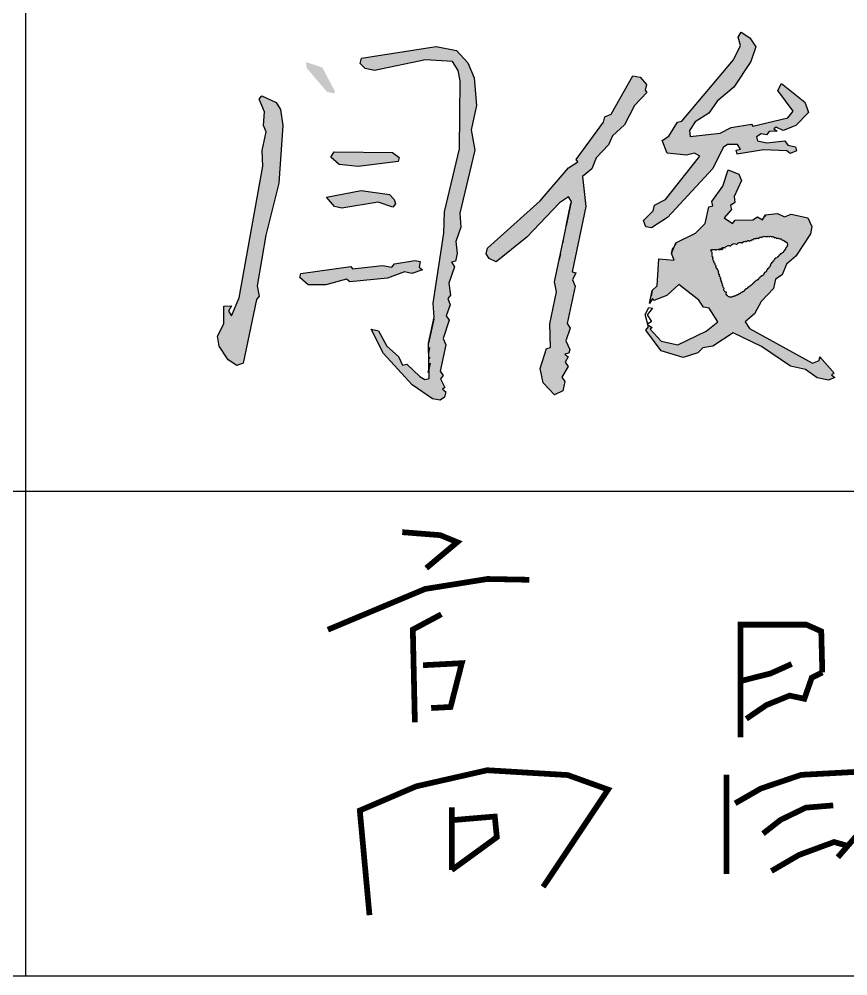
# Model space of a CAD drawing. Extents: x 5109802 to 7068445, y -422737 to 2032183.
# Drawn here: x 5151698 to 5152810, y -319277 to -317995 of the extents above; entities that cross this region are included whole.
import ezdxf

# ---------------------------------------------------------------- set-up
doc = ezdxf.new("R2010")
doc.units = 0
doc.header["$LTSCALE"] = 1000
doc.header["$MEASUREMENT"] = 0
doc.layers.get('0').update_dxf_attribs({"linetype": 'CONTINUOUS'})

# ---------------------------------------------------------------- blocks, each defined once
blk = doc.blocks.new('A$C744C32FA')
at = {"const_width": 30}
for points in [[(-1936, 1093.1), (-1737, 1077.4), (-1648, 1040.8), (-1810.3, 904.9)], [(942.2, 897.6), (1106.9, 926), (1169.4, 977), (1294.3, 999.7)], [(1541.1, 978.1), (1734.1, 989.1), (1817.8, 1000), (1872.5, 989.1)], [(1706.1, 987.5), (1698.5, 527.6)], [(-2325.8, 582.3), (-2064, 692), (-1816.1, 795.8), (-1489.9, 848), (-1270.4, 843.8)], [(1192.1, 880.6), (1163.7, 477.9), (1154.6, 348.5)], [(1530.1, 654.4), (1646.7, 719.9), (1785.1, 749), (1890.7, 785.4), (2007.2, 796.3)], [(947.9, 580), (1072.8, 676.4), (1203.4, 738.8), (1356.7, 744.5), (1390.8, 772.8)], [(-1731.1, 663.3), (-1880.7, 583.2), (-1870, 97.6)], [(-163.7, 18.3), (-163.7, 608.8), (180.7, 608.8), (258.6, 574), (264.1, 358.7)], [(1603.2, 465.3), (1698.5, 527.6), (1793.8, 556.9), (1966.1, 567.8), (2002.8, 589.8)], [(1506.7, 561), (1490, 391), (1399.9, 274.3), (1309, 156.7), (1214, 33.6), (1126, -80.4), (1076.2, -119)], [(1095.5, 313.4), (1231.8, 432.5), (1356.7, 563), (1402.2, 585.7)], [(1510, 451), (1603.4, 321), (1696.9, 211), (1853.7, 87.6), (1966.7, -1.2), (2044.2, -62.1), (2137.4, -95.7), (2323, -162.6), (2364.3, -162.4), (2404.4, -149), (2384.3, -155.7)], [(-1827.2, 396.4), (-1624.2, 407.1), (-1683, 177.6), (-1784.5, 172.3)], [(-163.7, 313.6), (-6.7, 353.2), (103.8, 402.9)], [(-133.8, 115.8), (-28.8, 187.6), (92.8, 237.3), (170.2, 220.7), (208.8, 331.1), (264.1, 358.7)], [(1369.4, -2.1), (1420.6, -23.6), (1477.1, -50.5)], [(-2107.7, -912.6), (-2158.4, -364.4), (-1862.9, -237.9), (-1491.3, -153.5), (-1069.2, -178.8), (-858.1, -254.7), (-908.7, -330.6), (-1198.4, -764.7)], [(-192.7, -326.9), (-58.5, -249.7), (153.5, -177.7), (449.6, -161.7), (557.7, -209.7), (533.7, -365.6), (449.6, -489.5), (345.6, -609.4)], [(1331.8, -238.6), (1431.3, -184.9), (1525.5, -163.4), (1670.8, -155.3), (1721.9, -174.1), (1703.1, -260.1), (1444.8, -563.8)], [(-237.6, -177.2), (-237.6, -696.2)], [(-1677.1, -676.4), (-1677.1, -347.5)], [(-46.5, -485.5), (45.5, -413.5), (177.5, -349.6), (321.6, -337.6)], [(-1677.1, -415), (-1451.5, -396.1), (-1440.7, -504.3), (-1677.1, -676.4)], [(-2.5, -681.3), (141.5, -597.4), (325.6, -529.4), (397.6, -549.4)]]:
    blk.add_lwpolyline(points, dxfattribs=at)

msp = doc.modelspace()

# ---------------------------------------------------------------- hatches: boundary and pattern name
at = {"linetype": 'Continuous'}
h = msp.add_hatch(color=256, dxfattribs=at)
h.paths.add_polyline_path([(5152052.1, -318137.1), (5152048.8, -318115.5), (5152042.8, -318106.4), (5152023.8, -318097.2), (5152020.3, -318101.7), (5152027.2, -318118.9), (5152026, -318136.9), (5152029.4, -318145.5), (5152024.2, -318170.5), (5152025, -318191.6), (5151993.4, -318368.1), (5151983.1, -318392.1), (5151979.2, -318386), (5151983.2, -318379), (5151972.7, -318379.5), (5151973, -318403.1), (5151964.3, -318419.6), (5151966.7, -318433.1), (5151978.6, -318451.3), (5151990.1, -318458.9), (5151998.6, -318455.5), (5152016.4, -318370.3), (5152020, -318365.8), (5152017.6, -318352.2), (5152029.2, -318284.1), (5152046.4, -318214.4)])
h.paths.add_polyline_path([(5152105, -318059.3), (5152083, -318052.1), (5152083.9, -318060.1), (5152111.2, -318092), (5152121.3, -318094.1), (5152121.8, -318091.6)])
h.paths.add_polyline_path([(5152243.2, -318048.9), (5152279.3, -318051.3), (5152287.2, -318063.4), (5152289.6, -318077), (5152288.8, -318168.3), (5152268.5, -318253), (5152267.7, -318281.6), (5152253.4, -318375.4), (5152254.7, -318394), (5152247.4, -318429), (5152248, -318476.2), (5152242.4, -318477.7), (5152235.5, -318473.6), (5152218, -318456.9), (5152212.5, -318458.4), (5152207.1, -318446.8), (5152191.6, -318433.1), (5152180.3, -318412.4), (5152170.2, -318410.3), (5152187, -318442.6), (5152225.3, -318484.6), (5152252.8, -318503.4), (5152262.8, -318505.5), (5152268.9, -318501.5), (5152270.4, -318494), (5152265.9, -318490.5), (5152269, -318488.5), (5152263.5, -318476.9), (5152267.1, -318472.4), (5152263.1, -318466.3), (5152270.5, -318431.3), (5152267, -318422.7), (5152274.8, -318398.2), (5152270.8, -318392.1), (5152276.5, -318377.6), (5152273, -318369), (5152276.6, -318364.5), (5152274.7, -318348.4), (5152281.9, -318326.4), (5152278, -318320.4), (5152283.5, -318318.9), (5152285.6, -318308.9), (5152283.7, -318292.8), (5152290.4, -318273.3), (5152289.1, -318254.7), (5152309.4, -318170), (5152304.6, -318142.9), (5152311.4, -318110.3), (5152308.7, -318073.1), (5152299.9, -318052.9), (5152284.9, -318036.7), (5152257.4, -318031), (5152157.3, -318046.7), (5152155.8, -318054.2), (5152162.2, -318060.8), (5152174.8, -318063.4)])
h.paths.add_polyline_path([(5152198.9, -318173.1), (5152120.6, -318172.4), (5152116.5, -318179.4), (5152127.5, -318189.5), (5152153, -318192.2), (5152206.8, -318185.2), (5152207.9, -318180.2)])
h.paths.add_polyline_path([(5152201.4, -318236.3), (5152194.9, -318229.8), (5152156.8, -318224.4), (5152110.5, -318233), (5152121, -318245.7), (5152131, -318247.8), (5152179.7, -318239.7), (5152199.3, -318246.4), (5152202.8, -318241.9)])
h.paths.add_polyline_path([(5152215.1, -318333.4), (5152225.1, -318335.5), (5152239.2, -318330.6), (5152234.7, -318327), (5152236.3, -318319.5), (5152228.8, -318317.9), (5152201.6, -318322.7), (5152198.1, -318327.2), (5152185.5, -318324.6), (5152145.3, -318329.2), (5152143.3, -318326.2), (5152076, -318335.7), (5152074.9, -318340.7), (5152085.9, -318350.8), (5152109.5, -318350.5), (5152137.2, -318343.2), (5152141.7, -318346.8), (5152192.4, -318341.7)])
h.paths.add_polyline_path([(5152488.7, -318163), (5152493.8, -318151), (5152510, -318136.1), (5152523.3, -318110.1), (5152540, -318092.7), (5152538, -318089.7), (5152539.6, -318082.1), (5152531.1, -318072.5), (5152521.1, -318070.4), (5152492.1, -318121.9), (5152483.5, -318125.3), (5152481.9, -318132.8), (5152445.3, -318182.7), (5152447.3, -318185.8), (5152435.2, -318193.7), (5152397.2, -318238), (5152326.3, -318301.7), (5152324.7, -318309.2), (5152328.7, -318315.3), (5152338.2, -318319.9), (5152379.2, -318286.6), (5152422.7, -318240.8), (5152434.9, -318232.9), (5152438.8, -318238.9), (5152416.3, -318346.7), (5152418.7, -318360.2), (5152409.8, -318402.8), (5152411, -318434.5), (5152405.5, -318435.9), (5152397.2, -318463), (5152401.1, -318482.1), (5152416, -318498.3), (5152427.6, -318492.9), (5152430.2, -318480.3), (5152426.2, -318474.3), (5152434.4, -318460.3), (5152430.4, -318454.2), (5152434.5, -318447.2), (5152430, -318443.7), (5152435.6, -318442.2), (5152436.6, -318437.2), (5152431.2, -318425.6), (5152437.4, -318408.6), (5152433.4, -318402.5), (5152443.9, -318352.4), (5152440.4, -318343.9), (5152445, -318334.4), (5152440, -318333.3), (5152458.3, -318245.6), (5152453.7, -318205.4), (5152466.3, -318195), (5152472, -318180.5)])
h.paths.add_polyline_path([(5152634.3, -318104.6), (5152656.6, -318085.7), (5152679.4, -318051.2), (5152686.1, -318031.7), (5152678.2, -318019.6), (5152666.7, -318011.9), (5152662.7, -318018.9), (5152665.6, -318030), (5152656.4, -318049), (5152586.9, -318131.3), (5152581.3, -318132.7), (5152569.6, -318151.2), (5152560.5, -318157.1), (5152567.4, -318174.3), (5152593, -318177), (5152604.1, -318174.1), (5152611.1, -318178.2), (5152564.9, -318236.5), (5152550.2, -318243.9), (5152548.7, -318251.4), (5152535.5, -318264.4), (5152538.9, -318272.9), (5152546.5, -318274.5), (5152567.7, -318260.6), (5152628.5, -318194.9), (5152642.3, -318166.4), (5152648.4, -318162.4), (5152661.4, -318162.5), (5152665.4, -318168.6), (5152659.8, -318170), (5152661.3, -318175.6), (5152696.5, -318169.9), (5152727.6, -318171.1), (5152732.1, -318174.7), (5152740.7, -318171.2), (5152739.2, -318165.7), (5152729.2, -318163.6), (5152725.2, -318157.6), (5152701.1, -318160.4), (5152688.6, -318157.7), (5152687.1, -318152.2), (5152693.2, -318148.2), (5152700.7, -318149.8), (5152704.2, -318145.3), (5152714.8, -318144.9), (5152710.3, -318141.4), (5152713.3, -318139.4), (5152722.8, -318144), (5152740, -318137.1), (5152756.7, -318119.7), (5152755.2, -318114.1), (5152751.8, -318105.6), (5152720.4, -318080.7), (5152715.8, -318090.2), (5152736.1, -318118), (5152729, -318127), (5152682.2, -318138.1), (5152680.2, -318135.1), (5152653.1, -318139.9), (5152638.4, -318147.3), (5152598.2, -318151.9), (5152597.3, -318143.9), (5152604.9, -318132.4), (5152623.1, -318120.5)])
h.paths.add_polyline_path([(5152657.3, -318232.3), (5152667, -318210.8), (5152663.6, -318202.2), (5152649.1, -318196.6), (5152641.8, -318218.6), (5152627.1, -318239), (5152628.6, -318244.6), (5152623, -318246), (5152618.3, -318268.6), (5152605.1, -318281.5), (5152578.9, -318294.4), (5152573.3, -318308.9), (5152576.7, -318317.4), (5152556.1, -318315.7), (5152553.8, -318351.9), (5152547.2, -318358.3), (5152545.7, -318365.9), (5152543.6, -318375.9), (5152547.7, -318368.9), (5152549.6, -318371.9), (5152566.8, -318365), (5152583, -318350.1), (5152609.9, -318371.4), (5152615.8, -318380.5), (5152623.4, -318382.1), (5152635.2, -318400.3), (5152619.6, -318412.7), (5152581.8, -318430.9), (5152559.2, -318426.2), (5152544.3, -318410), (5152547.3, -318408.1), (5152541.7, -318404.8), (5152542.3, -318407), (5152538.7, -318411.5), (5152559.1, -318439.3), (5152588.6, -318448.1), (5152608.3, -318441.7), (5152614.9, -318435.2), (5152628.4, -318432.9), (5152655.7, -318415), (5152693.7, -318433.4), (5152732.6, -318459.9), (5152752.7, -318464.1), (5152768.6, -318475.2), (5152783.7, -318478.4), (5152792.2, -318474.9), (5152787.8, -318471.4), (5152790.8, -318469.4), (5152788.8, -318466.4), (5152771.9, -318447.2), (5152771.4, -318449.7), (5152770.9, -318452.2), (5152762.3, -318455.6), (5152677.8, -318409.2), (5152671.9, -318400.1), (5152684.5, -318389.7), (5152693.2, -318373.2), (5152709.9, -318355.7), (5152712.6, -318343.2), (5152721.6, -318337.3), (5152727.3, -318322.8), (5152739.9, -318312.3), (5152759.3, -318282.4), (5152761.4, -318272.3), (5152755.9, -318260.7), (5152733.4, -318256), (5152724.8, -318259.5), (5152715.3, -318254.9), (5152699.2, -318256.7), (5152695.2, -318263.7), (5152688.2, -318259.7), (5152682.1, -318263.6), (5152658.5, -318263.9), (5152655, -318268.4), (5152643.5, -318260.8), (5152653.6, -318249.8), (5152652.2, -318244.3), (5152658.2, -318240.3)])
h.paths.add_polyline_path([(5152660.9, -318296.8, -0.520567), (5152667.9, -318294.7, -0.520567), (5152673.3, -318293, -0.520567), (5152677.7, -318292, -0.520567), (5152679.8, -318291.4, -0.520567), (5152682.6, -318290.3, -0.520567), (5152686.3, -318289.2, -0.520567), (5152689.1, -318288.7, -0.520567), (5152690.7, -318288.2, -0.520567), (5152693.4, -318287.1, -0.520567), (5152695.6, -318286.5, -0.520567), (5152698.8, -318286.5, -0.520567), (5152701, -318286.5, -0.520567), (5152704.2, -318286.5, -0.520567), (5152707.5, -318286.5, -0.520567), (5152709.6, -318286.5, -0.520567), (5152710.7, -318287.6, -0.520567), (5152714, -318288.7, -0.520567), (5152717.8, -318289.2, -0.520567), (5152721.6, -318290.9, -0.520567), (5152723.2, -318291.4, -0.520567), (5152724.3, -318292.5, -0.520567), (5152726.5, -318293.6, -0.520567), (5152728.1, -318295.2, -0.520567), (5152728.1, -318297.9, -0.520567), (5152727, -318300.1, -0.520567), (5152725.9, -318301.7, -0.520567), (5152724.8, -318303.9, -0.520567), (5152723.2, -318305.5, -0.520567), (5152721, -318307.7, -0.520567), (5152718.9, -318309.3, -0.520567), (5152717.2, -318310.9, -0.520567), (5152715.1, -318313.1, -0.520567), (5152712.4, -318314.7, -0.520567), (5152711.3, -318315.8, -0.520567), (5152710.2, -318317.4, -0.520567), (5152708.6, -318319.6, -0.520567), (5152706.9, -318321.2, -0.520567), (5152705.3, -318323.4, -0.520567), (5152703.7, -318327.2, -0.520567), (5152701.5, -318329.3, -0.520567), (5152700.4, -318331.5, -0.520567), (5152698.3, -318333.7, -0.520567), (5152697.2, -318334.7, -0.520567), (5152696.1, -318336.9, -0.520567), (5152693.9, -318338.5, -0.520567), (5152692.3, -318339.6, -0.520567), (5152691.2, -318340.7, -0.520567), (5152689.6, -318342.3, -0.520567), (5152688, -318343.9, -0.520567), (5152686.3, -318345, -0.520567), (5152684.7, -318346.1, -0.520567), (5152683.6, -318347.2, -0.520567), (5152682, -318348.8, -0.520567), (5152679.8, -318350.4, -0.520567), (5152678.2, -318352.1, -0.520567), (5152676.6, -318353.2, -0.520567), (5152675, -318354.2, -0.520567), (5152672.8, -318355.9, -0.520567), (5152671.7, -318356.9, -0.520567), (5152670.6, -318358, -0.520567), (5152667.9, -318360.2, -0.520567), (5152666.3, -318360.7, -0.520567), (5152663.6, -318362.4, -0.520567), (5152661.4, -318364, -0.520567), (5152659.8, -318364.5, -0.520567), (5152657.6, -318365.6, -0.520567), (5152655.5, -318366.2, -0.520567), (5152653.8, -318366.7, -0.520567), (5152652.2, -318366.7, -0.520567), (5152650.6, -318366.7, -0.520567), (5152648.4, -318365.1, -0.520567), (5152646.8, -318360.7, -0.520567), (5152643.5, -318355.3, -0.520567), (5152642.4, -318352.6, -0.520567), (5152641.9, -318349.9, -0.520567), (5152640.8, -318346.7, -0.520567), (5152639.7, -318345, -0.520567), (5152639.7, -318343.4, -0.520567), (5152639.2, -318341.2, -0.520567), (5152638.1, -318337.4, -0.520567), (5152636.5, -318335.3, -0.520567), (5152636.5, -318333.1, -0.520567), (5152635.9, -318331.5, -0.520567), (5152634.9, -318329.3, -0.520567), (5152633.2, -318325, -0.520567), (5152631.6, -318322.3, -0.520567), (5152630.5, -318319.6, -0.520567), (5152629.4, -318317.9, -0.520567), (5152628.9, -318315.2, -0.520567), (5152628.9, -318313.6, -0.520567), (5152627.8, -318312, -0.520567), (5152627.8, -318310.4, -0.520567), (5152627.8, -318308.7, -0.520567), (5152627.8, -318307.1, -0.520567), (5152626.7, -318305.5, -0.520567), (5152626.2, -318303.9, -0.520567), (5152628.4, -318303.9, -0.520567), (5152630, -318303.9, -0.520567), (5152632.1, -318303.9, -0.520567), (5152633.8, -318303.9, -0.435193), (5152636.7, -318303.5, -0.455955), (5152639.7, -318302.8, -0.520567), (5152645.2, -318301.2, -0.520567), (5152652.2, -318299, -0.520567)], flags=16)
h.paths.add_polyline_path([(5153025.6, -318196.8), (5152987.6, -318178.4), (5152981.2, -318171.8), (5152973.1, -318172.8), (5152966.6, -318166.2), (5152949.1, -318162.5), (5152954.9, -318184.7), (5152984, -318196), (5152990.4, -318202.5), (5152989.4, -318207.6), (5153011.9, -318212.3), (5153027.1, -318202.4)])
h.paths.add_polyline_path([(5152941.3, -318249.8), (5152924.3, -318243.6), (5152905.7, -318245), (5152913.1, -318259.6), (5152945.2, -318268.9), (5152947, -318285), (5152953.5, -318291.6), (5152962.2, -318275.1)])
h.paths.add_polyline_path([(5152982.6, -318352.6), (5152981.1, -318347.1), (5152990.2, -318341.1), (5152986.3, -318335.1), (5152994.3, -318334.1), (5152992.8, -318328.6), (5152998.4, -318327.1), (5152998.9, -318324.6), (5152989.9, -318317.5), (5152989.4, -318320), (5152988.9, -318322.5), (5152980.3, -318326), (5152950.4, -318356.3), (5152945.8, -318365.8), (5152930.2, -318378.2), (5152925.6, -318387.7), (5152890.2, -318406.5), (5152888.7, -318414), (5152892.6, -318420.1), (5152907.1, -318425.7), (5152930.3, -318414.9), (5152961.8, -318377), (5152959.8, -318374), (5152968.9, -318368), (5152967.4, -318362.5)])
h.paths.add_polyline_path([(5153119.8, -318159), (5153140, -318150.1), (5153193.8, -318143.1), (5153208.8, -318146.2), (5153232.9, -318143.4), (5153236.9, -318149.5), (5153239, -318139.4), (5153255.5, -318148.1), (5153264.1, -318144.7), (5153265.1, -318139.7), (5153247.2, -318125.4), (5153249.1, -318128.5), (5153243.1, -318132.4), (5153231.6, -318124.8), (5153200.5, -318123.5), (5153196.9, -318128), (5153174.4, -318123.3), (5153160.8, -318125.7), (5153156.8, -318119.6), (5153172.6, -318094.2), (5153177.3, -318071.6), (5153171.9, -318060), (5153157.9, -318051.9), (5153154.4, -318056.4), (5153151.6, -318081.9), (5153125.2, -318120.9), (5153119.7, -318122.3), (5153118.1, -318129.8), (5153075.3, -318147), (5153074.7, -318149.5), (5153073.2, -318157.1), (5153079.1, -318166.2), (5153046.2, -318198.5), (5153044.1, -318208.5), (5153036.1, -318209.5), (5153031.5, -318219), (5153040.9, -318223.6), (5153045, -318216.6), (5153050, -318217.6), (5153054.1, -318210.6), (5153059.1, -318211.7), (5153057.7, -318206.1), (5153080.9, -318195.3), (5153085.5, -318185.8), (5153103.1, -318176.4)])

# ---------------------------------------------------------------- linework, layer by layer
for p, q in [((5151707.2, -319277.1), (5151707.2, -316027.1)), ((5150207.2, -318627.1), (5155707.2, -318627.1)), ((5150207.2, -319277.1), (5168207.2, -319277.1))]:
    msp.add_line(p, q)
for points in [[(5152755.2, -318114.1), (5152756.7, -318119.7), (5152740, -318137.1), (5152722.8, -318144), (5152713.3, -318139.4), (5152710.3, -318141.4), (5152714.8, -318144.9), (5152704.2, -318145.3), (5152700.7, -318149.8), (5152693.2, -318148.2), (5152687.1, -318152.2), (5152688.6, -318157.7), (5152701.1, -318160.4), (5152725.2, -318157.6), (5152729.2, -318163.6), (5152739.2, -318165.7), (5152740.7, -318171.2), (5152732.1, -318174.7), (5152727.6, -318171.1), (5152696.5, -318169.9), (5152661.3, -318175.6), (5152659.8, -318170), (5152665.4, -318168.6), (5152661.4, -318162.5), (5152648.4, -318162.4), (5152642.3, -318166.4), (5152628.5, -318194.9), (5152567.7, -318260.6), (5152546.5, -318274.5), (5152538.9, -318272.9), (5152535.5, -318264.4), (5152548.7, -318251.4), (5152550.2, -318243.9), (5152564.9, -318236.5), (5152611.1, -318178.2), (5152604.1, -318174.1), (5152593, -318177), (5152567.4, -318174.3), (5152560.5, -318157.1), (5152569.6, -318151.2), (5152581.3, -318132.7), (5152586.9, -318131.3), (5152656.4, -318049), (5152665.6, -318030), (5152662.7, -318018.9), (5152666.7, -318011.9), (5152678.2, -318019.6), (5152686.1, -318031.7), (5152679.4, -318051.2), (5152656.6, -318085.7), (5152634.3, -318104.6), (5152623.1, -318120.5), (5152604.9, -318132.4), (5152597.3, -318143.9), (5152598.2, -318151.9), (5152638.4, -318147.3), (5152653.1, -318139.9), (5152680.2, -318135.1), (5152682.2, -318138.1), (5152729, -318127), (5152736.1, -318118), (5152715.8, -318090.2), (5152720.4, -318080.7), (5152751.8, -318105.6), (5152755.2, -318114.1)], [(5152270.4, -318494), (5152268.9, -318501.5), (5152262.8, -318505.5), (5152252.8, -318503.4), (5152225.3, -318484.6), (5152187, -318442.6), (5152170.2, -318410.3), (5152180.3, -318412.4), (5152191.6, -318433.1), (5152207.1, -318446.8), (5152212.5, -318458.4), (5152218, -318456.9), (5152235.5, -318473.6), (5152242.4, -318477.7), (5152248, -318476.2), (5152247.4, -318429), (5152254.7, -318394), (5152253.4, -318375.4), (5152267.7, -318281.6), (5152268.5, -318253), (5152288.8, -318168.3), (5152289.6, -318077), (5152287.2, -318063.4), (5152279.3, -318051.3), (5152243.2, -318048.9), (5152174.8, -318063.4), (5152162.2, -318060.8), (5152155.8, -318054.2), (5152157.3, -318046.7), (5152257.4, -318031), (5152284.9, -318036.7), (5152299.9, -318052.9), (5152308.7, -318073.1), (5152311.4, -318110.3), (5152304.6, -318142.9), (5152309.4, -318170), (5152289.1, -318254.7), (5152290.4, -318273.3), (5152283.7, -318292.8), (5152285.6, -318308.9), (5152283.5, -318318.9), (5152278, -318320.4), (5152281.9, -318326.4), (5152274.7, -318348.4), (5152276.6, -318364.5), (5152273, -318369), (5152276.5, -318377.6), (5152270.8, -318392.1), (5152274.8, -318398.2), (5152267, -318422.7), (5152270.5, -318431.3), (5152263.1, -318466.3), (5152267.1, -318472.4), (5152263.5, -318476.9), (5152269, -318488.5), (5152265.9, -318490.5), (5152270.4, -318494)], [(5152539.6, -318082.1), (5152538, -318089.7), (5152540, -318092.7), (5152523.3, -318110.1), (5152510, -318136.1), (5152493.8, -318151), (5152488.7, -318163), (5152472, -318180.5), (5152466.3, -318195), (5152453.7, -318205.4), (5152458.3, -318245.6), (5152440, -318333.3), (5152445, -318334.4), (5152440.4, -318343.9), (5152443.9, -318352.4), (5152433.4, -318402.5), (5152437.4, -318408.6), (5152431.2, -318425.6), (5152436.6, -318437.2), (5152435.6, -318442.2), (5152430, -318443.7), (5152434.5, -318447.2), (5152430.4, -318454.2), (5152434.4, -318460.3), (5152426.2, -318474.3), (5152430.2, -318480.3), (5152427.6, -318492.9), (5152416, -318498.3), (5152401.1, -318482.1), (5152397.2, -318463), (5152405.5, -318435.9), (5152411, -318434.5), (5152409.8, -318402.8), (5152418.7, -318360.2), (5152416.3, -318346.7), (5152438.8, -318238.9), (5152434.9, -318232.9), (5152422.7, -318240.8), (5152379.2, -318286.6), (5152338.2, -318319.9), (5152328.7, -318315.3), (5152324.7, -318309.2), (5152326.3, -318301.7), (5152397.2, -318238), (5152435.2, -318193.7), (5152447.3, -318185.8), (5152445.3, -318182.7), (5152481.9, -318132.8), (5152483.5, -318125.3), (5152492.1, -318121.9), (5152521.1, -318070.4), (5152531.1, -318072.5), (5152539.6, -318082.1)], [(5152020, -318365.8), (5152016.4, -318370.3), (5151998.6, -318455.5), (5151990.1, -318458.9), (5151978.6, -318451.3), (5151966.7, -318433.1), (5151964.3, -318419.6), (5151973, -318403.1), (5151972.7, -318379.5), (5151983.2, -318379), (5151979.2, -318386), (5151983.1, -318392.1), (5151993.4, -318368.1), (5152025, -318191.6), (5152024.2, -318170.5), (5152029.4, -318145.5), (5152026, -318136.9), (5152027.2, -318118.9), (5152020.3, -318101.7), (5152023.8, -318097.2), (5152042.8, -318106.4), (5152048.8, -318115.5), (5152052.1, -318137.1), (5152046.4, -318214.4), (5152029.2, -318284.1), (5152017.6, -318352.2), (5152020, -318365.8)], [(5152207.9, -318180.2), (5152206.8, -318185.2), (5152153, -318192.2), (5152127.5, -318189.5), (5152116.5, -318179.4), (5152120.6, -318172.4), (5152198.9, -318173.1), (5152207.9, -318180.2)], [(5152788.8, -318466.4), (5152790.8, -318469.4), (5152787.8, -318471.4), (5152792.2, -318474.9), (5152783.7, -318478.4), (5152768.6, -318475.2), (5152752.7, -318464.1), (5152732.6, -318459.9), (5152693.7, -318433.4), (5152655.7, -318415), (5152628.4, -318432.9), (5152614.9, -318435.2), (5152608.3, -318441.7), (5152588.6, -318448.1), (5152559.1, -318439.3), (5152538.7, -318411.5), (5152542.3, -318407), (5152537.9, -318390.4), (5152542.5, -318380.9), (5152547.5, -318381.9), (5152540.4, -318390.9), (5152546.4, -318400), (5152540.3, -318404), (5152547.3, -318408.1), (5152544.3, -318410), (5152559.2, -318426.2), (5152581.8, -318430.9), (5152619.6, -318412.7), (5152635.2, -318400.3), (5152623.4, -318382.1), (5152615.8, -318380.5), (5152609.9, -318371.4), (5152583, -318350.1), (5152566.8, -318365), (5152549.6, -318371.9), (5152547.7, -318368.9), (5152543.6, -318375.9), (5152547.2, -318358.3), (5152553.8, -318351.9), (5152556.1, -318315.7), (5152576.7, -318317.4), (5152573.3, -318308.9), (5152578.9, -318294.4), (5152605.1, -318281.5), (5152618.3, -318268.6), (5152623, -318246), (5152628.6, -318244.6), (5152627.1, -318239), (5152641.8, -318218.6), (5152649.1, -318196.6), (5152663.6, -318202.2), (5152667, -318210.8), (5152657.3, -318232.3), (5152658.2, -318240.3), (5152652.2, -318244.3), (5152653.6, -318249.8), (5152643.5, -318260.8), (5152655, -318268.4), (5152658.5, -318263.9), (5152682.1, -318263.6), (5152688.2, -318259.7), (5152695.2, -318263.7), (5152699.2, -318256.7), (5152715.3, -318254.9), (5152724.8, -318259.5), (5152733.4, -318256), (5152755.9, -318260.7), (5152761.4, -318272.3), (5152759.3, -318282.4), (5152739.9, -318312.3), (5152727.3, -318322.8), (5152721.6, -318337.3), (5152712.6, -318343.2), (5152709.9, -318355.7), (5152693.2, -318373.2), (5152684.5, -318389.7), (5152671.9, -318400.1), (5152677.8, -318409.2), (5152762.3, -318455.6), (5152770.9, -318452.2), (5152771.9, -318447.2), (5152788.8, -318466.4)], [(5152201.4, -318236.3), (5152202.8, -318241.9), (5152199.3, -318246.4), (5152179.7, -318239.7), (5152131, -318247.8), (5152121, -318245.7), (5152110.5, -318233), (5152156.8, -318224.4), (5152194.9, -318229.8), (5152201.4, -318236.3)], [(5152438.3, -318241.4), (5152432, -318271.5), (5152438.3, -318241.4)], [(5152699.2, -318256.7), (5152698.7, -318259.2), (5152699.2, -318256.7)], [(5152427.8, -318291.5), (5152427.3, -318294), (5152427.8, -318291.5)], [(5152574.8, -318301.3), (5152573.3, -318308.9), (5152574.8, -318301.3)], [(5152578.9, -318294.4), (5152578.4, -318296.9), (5152578.9, -318294.4)], [(5152424.2, -318309.1), (5152422.6, -318316.6), (5152424.2, -318309.1)], [(5152234.7, -318327), (5152239.2, -318330.6), (5152225.1, -318335.5), (5152215.1, -318333.4), (5152192.4, -318341.7), (5152141.7, -318346.8), (5152137.2, -318343.2), (5152109.5, -318350.5), (5152085.9, -318350.8), (5152074.9, -318340.7), (5152076, -318335.7), (5152143.3, -318326.2), (5152145.3, -318329.2), (5152185.5, -318324.6), (5152198.1, -318327.2), (5152201.6, -318322.7), (5152228.8, -318317.9), (5152236.3, -318319.5), (5152234.7, -318327)], [(5152547.2, -318358.3), (5152545.7, -318365.9), (5152547.2, -318358.3)], [(5152544.6, -318370.9), (5152543.6, -318375.9), (5152544.6, -318370.9)], [(5152254.2, -318396.5), (5152247.4, -318429), (5152254.2, -318396.5)], [(5152248.8, -318434.6), (5152247.3, -318442.1), (5152248.8, -318434.6)], [(5152249.7, -318455.7), (5152247, -318468.2), (5152249.7, -318455.7)], [(5152248.7, -318447.6), (5152248.2, -318450.1), (5152248.7, -318447.6)], [(5152771.9, -318447.2), (5152771.4, -318449.7), (5152771.9, -318447.2)]]:
    msp.add_lwpolyline(points, dxfattribs=at)
msp.add_lwpolyline([(5152636.5, -318303.9, -0.520567), (5152639.7, -318302.8, -0.520567), (5152639.7, -318302.8, -0.520567), (5152645.2, -318301.2, -0.520567), (5152645.2, -318301.2, -0.520567), (5152652.2, -318299, -0.520567), (5152652.2, -318299, -0.520567), (5152660.9, -318296.8, -0.520567), (5152660.9, -318296.8, -0.520567), (5152667.9, -318294.7, -0.520567), (5152667.9, -318294.7, -0.520567), (5152673.3, -318293, -0.520567), (5152673.3, -318293, -0.520567), (5152677.7, -318292, -0.520567), (5152677.7, -318292, -0.520567), (5152679.8, -318291.4, -0.520567), (5152679.8, -318291.4, -0.520567), (5152682.6, -318290.3, -0.520567), (5152682.6, -318290.3, -0.520567), (5152686.3, -318289.2, -0.520567), (5152686.3, -318289.2, -0.520567), (5152689.1, -318288.7, -0.520567), (5152689.1, -318288.7, -0.520567), (5152690.7, -318288.2, -0.520567), (5152690.7, -318288.2, -0.520567), (5152693.4, -318287.1, -0.520567), (5152693.4, -318287.1, -0.520567), (5152695.6, -318286.5, -0.520567), (5152695.6, -318286.5, -0.520567), (5152698.8, -318286.5, -0.520567), (5152698.8, -318286.5, -0.520567), (5152701, -318286.5, -0.520567), (5152701, -318286.5, -0.520567), (5152704.2, -318286.5, -0.520567), (5152704.2, -318286.5, -0.520567), (5152707.5, -318286.5, -0.520567), (5152707.5, -318286.5, -0.520567), (5152709.6, -318286.5, -0.520567), (5152709.6, -318286.5, -0.520567), (5152710.7, -318287.6, -0.520567), (5152710.7, -318287.6, -0.520567), (5152714, -318288.7, -0.520567), (5152714, -318288.7, -0.520567), (5152717.8, -318289.2, -0.520567), (5152717.8, -318289.2, -0.520567), (5152721.6, -318290.9, -0.520567), (5152721.6, -318290.9, -0.520567), (5152723.2, -318291.4, -0.520567), (5152723.2, -318291.4, -0.520567), (5152724.3, -318292.5, -0.520567), (5152724.3, -318292.5, -0.520567), (5152726.5, -318293.6, -0.520567), (5152726.5, -318293.6, -0.520567), (5152728.1, -318295.2, -0.520567), (5152728.1, -318295.2, -0.520567), (5152728.1, -318297.9, -0.520567), (5152728.1, -318297.9, -0.520567), (5152727, -318300.1, -0.520567), (5152727, -318300.1, -0.520567), (5152725.9, -318301.7, -0.520567), (5152725.9, -318301.7, -0.520567), (5152724.8, -318303.9, -0.520567), (5152724.8, -318303.9, -0.520567), (5152723.2, -318305.5, -0.520567), (5152723.2, -318305.5, -0.520567), (5152721, -318307.7, -0.520567), (5152721, -318307.7, -0.520567), (5152718.9, -318309.3, -0.520567), (5152718.9, -318309.3, -0.520567), (5152717.2, -318310.9, -0.520567), (5152717.2, -318310.9, -0.520567), (5152715.1, -318313.1, -0.520567), (5152715.1, -318313.1, -0.520567), (5152712.4, -318314.7, -0.520567), (5152712.4, -318314.7, -0.520567), (5152711.3, -318315.8, -0.520567), (5152711.3, -318315.8, -0.520567), (5152710.2, -318317.4, -0.520567), (5152710.2, -318317.4, -0.520567), (5152708.6, -318319.6, -0.520567), (5152708.6, -318319.6, -0.520567), (5152706.9, -318321.2, -0.520567), (5152706.9, -318321.2, -0.520567), (5152705.3, -318323.4, -0.520567), (5152705.3, -318323.4, -0.520567), (5152703.7, -318327.2, -0.520567), (5152703.7, -318327.2, -0.520567), (5152701.5, -318329.3, -0.520567), (5152701.5, -318329.3, -0.520567), (5152700.4, -318331.5, -0.520567), (5152700.4, -318331.5, -0.520567), (5152698.3, -318333.7, -0.520567), (5152698.3, -318333.7, -0.520567), (5152697.2, -318334.7, -0.520567), (5152697.2, -318334.7, -0.520567), (5152696.1, -318336.9, -0.520567), (5152696.1, -318336.9, -0.520567), (5152693.9, -318338.5, -0.520567), (5152693.9, -318338.5, -0.520567), (5152692.3, -318339.6, -0.520567), (5152692.3, -318339.6, -0.520567), (5152691.2, -318340.7, -0.520567), (5152691.2, -318340.7, -0.520567), (5152689.6, -318342.3, -0.520567), (5152689.6, -318342.3, -0.520567), (5152688, -318343.9, -0.520567), (5152688, -318343.9, -0.520567), (5152686.3, -318345, -0.520567), (5152686.3, -318345, -0.520567), (5152684.7, -318346.1, -0.520567), (5152684.7, -318346.1, -0.520567), (5152683.6, -318347.2, -0.520567), (5152683.6, -318347.2, -0.520567), (5152682, -318348.8, -0.520567), (5152682, -318348.8, -0.520567), (5152679.8, -318350.4, -0.520567), (5152679.8, -318350.4, -0.520567), (5152678.2, -318352.1, -0.520567), (5152678.2, -318352.1, -0.520567), (5152676.6, -318353.2, -0.520567), (5152676.6, -318353.2, -0.520567), (5152675, -318354.2, -0.520567), (5152675, -318354.2, -0.520567), (5152672.8, -318355.9, -0.520567), (5152672.8, -318355.9, -0.520567), (5152671.7, -318356.9, -0.520567), (5152671.7, -318356.9, -0.520567), (5152670.6, -318358, -0.520567), (5152670.6, -318358, -0.520567), (5152667.9, -318360.2, -0.520567), (5152667.9, -318360.2, -0.520567), (5152666.3, -318360.7, -0.520567), (5152666.3, -318360.7, -0.520567), (5152663.6, -318362.4, -0.520567), (5152663.6, -318362.4, -0.520567), (5152661.4, -318364, -0.520567), (5152661.4, -318364, -0.520567), (5152659.8, -318364.5, -0.520567), (5152659.8, -318364.5, -0.520567), (5152657.6, -318365.6, -0.520567), (5152657.6, -318365.6, -0.520567), (5152655.5, -318366.2, -0.520567), (5152655.5, -318366.2, -0.520567), (5152653.8, -318366.7, -0.520567), (5152653.8, -318366.7, -0.520567), (5152652.2, -318366.7, -0.520567), (5152652.2, -318366.7, -0.520567), (5152650.6, -318366.7, -0.520567), (5152650.6, -318366.7, -0.520567), (5152648.4, -318365.1, -0.520567), (5152648.4, -318365.1, -0.520567), (5152646.8, -318360.7, -0.520567), (5152646.8, -318360.7, -0.520567), (5152643.5, -318355.3, -0.520567), (5152643.5, -318355.3, -0.520567), (5152642.4, -318352.6, -0.520567), (5152642.4, -318352.6, -0.520567), (5152641.9, -318349.9, -0.520567), (5152641.9, -318349.9, -0.520567), (5152640.8, -318346.7, -0.520567), (5152640.8, -318346.7, -0.520567), (5152639.7, -318345, -0.520567), (5152639.7, -318345, -0.520567), (5152639.7, -318343.4, -0.520567), (5152639.7, -318343.4, -0.520567), (5152639.2, -318341.2, -0.520567), (5152639.2, -318341.2, -0.520567), (5152638.1, -318337.4, -0.520567), (5152638.1, -318337.4, -0.520567), (5152636.5, -318335.3, -0.520567), (5152636.5, -318335.3, -0.520567), (5152636.5, -318333.1, -0.520567), (5152636.5, -318333.1, -0.520567), (5152635.9, -318331.5, -0.520567), (5152635.9, -318331.5, -0.520567), (5152634.9, -318329.3, -0.520567), (5152634.9, -318329.3, -0.520567), (5152633.2, -318325, -0.520567), (5152633.2, -318325, -0.520567), (5152631.6, -318322.3, -0.520567), (5152631.6, -318322.3, -0.520567), (5152630.5, -318319.6, -0.520567), (5152630.5, -318319.6, -0.520567), (5152629.4, -318317.9, -0.520567), (5152629.4, -318317.9, -0.520567), (5152628.9, -318315.2, -0.520567), (5152628.9, -318315.2, -0.520567), (5152628.9, -318313.6, -0.520567), (5152628.9, -318313.6, -0.520567), (5152627.8, -318312, -0.520567), (5152627.8, -318312, -0.520567), (5152627.8, -318310.4, -0.520567), (5152627.8, -318310.4, -0.520567), (5152627.8, -318308.7, -0.520567), (5152627.8, -318308.7, -0.520567), (5152627.8, -318307.1, -0.520567), (5152627.8, -318307.1, -0.520567), (5152626.7, -318305.5, -0.520567), (5152626.7, -318305.5, -0.520567), (5152626.2, -318303.9, -0.520567), (5152626.2, -318303.9, -0.520567), (5152628.4, -318303.9, -0.520567), (5152628.4, -318303.9, -0.520567), (5152630, -318303.9, -0.520567), (5152630, -318303.9, -0.520567), (5152632.1, -318303.9, -0.520567), (5152632.1, -318303.9, -0.520567), (5152633.8, -318303.9, -0.520567), (5152633.8, -318303.9, -0.520567), (5152637, -318303.9, -0.520567), (5152637, -318303.9, -0.520567), (5152639.2, -318303.9, -0.520567), (5152639.2, -318303.9, -0.520567), (5152641.4, -318303.3, -0.520567), (5152641.4, -318303.3, -0.520567), (5152642.4, -318302.2, -0.520567), (5152642.4, -318302.2, -0.520567), (5152642.4, -318302.2)], format="xyb", dxfattribs=at)

# ---------------------------------------------------------------- block references
at = {"xscale": 0.2559999999994034, "yscale": 0.2559999999994034, "zscale": 0.2559999999994034}
msp.add_blockref('A$C744C32FA', (5152707.7, -318962.1), dxfattribs=at)

doc.saveas('drawing.dxf')
